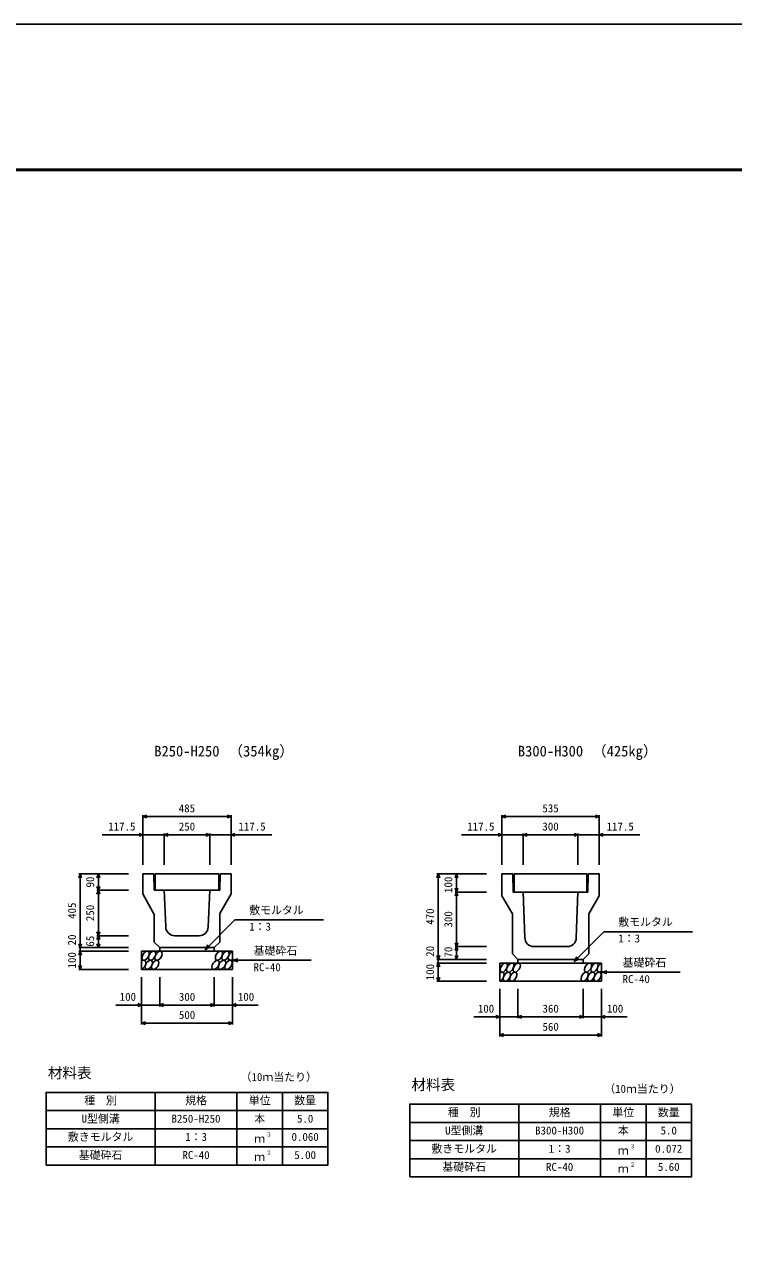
# Model space of a CAD drawing. Units: millimetres, scale not verified. Extents: x -33600 to 33600, y -11880 to 11880.
# Drawn here: x 3809 to 7712, y 5215 to 11880 of the extents above; entities that cross this region are included whole.
import ezdxf
from ezdxf.enums import TextEntityAlignment as Align

# ---------------------------------------------------------------- set-up
doc = ezdxf.new("R2010")
doc.units = ezdxf.units.MM
doc.header["$LTSCALE"] = 40
for name, color, linetype, lineweight in [('0-0_DIM', 7, 'Continuous', 25), ('0-1_Defpoints', 5, 'Continuous', 25), ('0-2_HATCH', 6, 'Continuous', 25), ('0-3_HYO', 3, 'Continuous', 25), ('0-4_HYO2', 4, 'Continuous', 25), ('0-5_OUTLINE', 3, 'Continuous', 25), ('0-6_TXT', 7, 'Continuous', 25), ('0-7_WAKU', 3, 'Continuous', 25)]:
    doc.layers.add(name, color=color, linetype=linetype, lineweight=lineweight)
doc.styles.add('ＭＳ ゴシック', font='')
doc.styles.get('ＭＳ ゴシック').set_extended_font_data('MS Gothic')

msp = doc.modelspace()

# ---------------------------------------------------------------- linework, layer by layer
at = {"layer": '0-0_DIM'}
for p, q in [((4461.5, 7532.48), (4461.5, 7259.98)), ((4946.5, 7532.48), (4946.5, 7259.98)), ((6436.5, 7532.48), (6436.5, 7259.98)), ((6971.5, 7532.48), (6971.5, 7259.98)), ((4946.5, 7524.98), (4461.5, 7524.98)), ((6971.5, 7524.98), (6436.5, 7524.98)), ((4238.12, 7424.98), (4461.5, 7424.98)), ((4579, 7424.98), (4461.5, 7424.98)), ((4579, 7432.48), (4579, 7259.98)), ((4579, 7424.98), (4829, 7424.98)), ((4829, 7432.48), (4829, 7259.98)), ((4829, 7424.98), (4946.5, 7424.98)), ((5169.87, 7424.98), (4946.5, 7424.98)), ((6213.12, 7424.98), (6436.5, 7424.98)), ((6554, 7424.98), (6436.5, 7424.98)), ((6554, 7432.48), (6554, 7259.98)), ((6554, 7424.98), (6854, 7424.98)), ((6854, 7432.48), (6854, 7259.98)), ((6854, 7424.98), (6971.5, 7424.98)), ((7194.87, 7424.98), (6971.5, 7424.98)), ((4109, 7209.98), (4381.5, 7209.98)), ((4116.5, 7209.98), (4116.5, 6804.98)), ((4216.5, 7209.98), (4216.5, 7119.98)), ((6079, 7209.98), (6351.5, 7209.98)), ((6086.5, 7209.98), (6086.5, 6739.98)), ((6186.5, 7209.98), (6186.5, 7109.98)), ((4209, 7119.98), (4381.5, 7119.98)), ((4216.5, 7119.98), (4216.5, 6869.98)), ((6179, 7109.98), (6351.5, 7109.98)), ((6186.5, 7109.98), (6186.5, 6809.98)), ((4967.02, 6956.79), (4803.36, 6793.14)), ((4967.02, 6956.79), (5454.95, 6956.79)), ((4209, 6869.98), (4381.5, 6869.98)), ((4216.5, 6869.98), (4216.5, 6804.98)), ((6997.02, 6891.79), (6833.36, 6728.14)), ((6997.02, 6891.79), (7484.95, 6891.79)), ((4109, 6804.98), (4381.5, 6804.98)), ((4803.36, 6793.14), (4818.36, 6819.12)), ((4803.36, 6793.14), (4829.34, 6808.14)), ((6179, 6809.98), (6351.5, 6809.98)), ((6186.5, 6809.98), (6186.5, 6739.98)), ((4109, 6784.98), (4381.5, 6784.98)), ((4954, 6734.98), (4982.97, 6742.75)), ((4954, 6734.98), (5387.31, 6734.98)), ((4954, 6734.98), (4982.97, 6727.22)), ((6079, 6739.98), (6351.5, 6739.98)), ((6833.36, 6728.14), (6848.36, 6754.12)), ((6833.36, 6728.14), (6859.34, 6743.14)), ((4109, 6684.98), (4381.5, 6684.98)), ((6079, 6719.98), (6351.5, 6719.98)), ((6984, 6669.98), (7012.97, 6677.75)), ((6984, 6669.98), (7417.31, 6669.98)), ((6984, 6669.98), (7012.97, 6662.22)), ((4454, 6381.56), (4454, 6642.92)), ((4554, 6481.56), (4554, 6642.92)), ((4854, 6481.56), (4854, 6642.92)), ((4954, 6381.56), (4954, 6642.92)), ((6079, 6619.98), (6351.5, 6619.98)), ((6424, 6316.56), (6424, 6577.92)), ((6524, 6416.56), (6524, 6577.92)), ((6884, 6416.56), (6884, 6577.92)), ((6984, 6316.56), (6984, 6577.92)), ((4454, 6489.06), (4312.2, 6489.06)), ((4454, 6489.06), (4554, 6489.06)), ((4554, 6489.06), (4854, 6489.06)), ((4954, 6489.06), (4854, 6489.06)), ((4954, 6489.06), (5095.79, 6489.06)), ((6424, 6424.06), (6282.2, 6424.06)), ((6424, 6424.06), (6524, 6424.06)), ((6524, 6424.06), (6884, 6424.06)), ((6984, 6424.06), (6884, 6424.06)), ((6984, 6424.06), (7125.79, 6424.06)), ((4454, 6389.06), (4954, 6389.06)), ((6424, 6324.06), (6984, 6324.06))]:
    msp.add_line(p, q, dxfattribs=at)
for points in [[(4482.64, 7517.29), (4461.5, 7524.98), (4482.64, 7532.68)], [(4925.35, 7532.68), (4946.5, 7524.98), (4925.35, 7517.29)], [(6457.64, 7517.29), (6436.5, 7524.98), (6457.64, 7532.68)], [(6950.35, 7532.68), (6971.5, 7524.98), (6950.35, 7517.29)], [(4440.35, 7432.68), (4461.5, 7424.98), (4440.35, 7417.29)], [(4600.14, 7417.29), (4579, 7424.98), (4600.14, 7432.68)], [(4807.85, 7432.68), (4829, 7424.98), (4807.85, 7417.29)], [(4967.64, 7432.68), (4946.5, 7424.98), (4967.64, 7417.29)], [(6415.35, 7432.68), (6436.5, 7424.98), (6415.35, 7417.29)], [(6575.14, 7417.29), (6554, 7424.98), (6575.14, 7432.68)], [(6832.85, 7432.68), (6854, 7424.98), (6832.85, 7417.29)], [(6992.64, 7432.68), (6971.5, 7424.98), (6992.64, 7417.29)], [(4108.8, 7188.84), (4116.5, 7209.98), (4124.19, 7188.84)], [(4208.8, 7188.84), (4216.5, 7209.98), (4224.19, 7188.84)], [(6078.8, 7188.84), (6086.5, 7209.98), (6094.19, 7188.84)], [(6178.8, 7188.84), (6186.5, 7209.98), (6194.19, 7188.84)], [(4224.19, 7141.13), (4216.5, 7119.98), (4208.8, 7141.13)], [(4208.8, 7098.84), (4216.5, 7119.98), (4224.19, 7098.84)], [(6194.19, 7131.13), (6186.5, 7109.98), (6178.8, 7131.13)], [(6178.8, 7088.84), (6186.5, 7109.98), (6194.19, 7088.84)], [(4224.19, 6891.13), (4216.5, 6869.98), (4208.8, 6891.13)], [(4208.8, 6848.84), (4216.5, 6869.98), (4224.19, 6848.84)], [(4124.19, 6826.13), (4116.5, 6804.98), (4108.8, 6826.13)], [(4116.5, 6804.98), (4116.5, 6784.98), (4116.5, 6684.98)], [(4224.19, 6826.13), (4216.5, 6804.98), (4208.8, 6826.13)], [(6194.19, 6831.13), (6186.5, 6809.98), (6178.8, 6831.13)], [(6178.8, 6788.84), (6186.5, 6809.98), (6194.19, 6788.84)], [(4124.19, 6763.84), (4116.5, 6784.98), (4108.8, 6763.84)], [(6094.19, 6761.13), (6086.5, 6739.98), (6078.8, 6761.13)], [(6086.5, 6739.98), (6086.5, 6719.98), (6086.5, 6619.98)], [(6194.19, 6761.13), (6186.5, 6739.98), (6178.8, 6761.13)], [(4124.19, 6706.13), (4116.5, 6684.98), (4108.8, 6706.13)], [(6094.19, 6698.84), (6086.5, 6719.98), (6078.8, 6698.84)], [(6094.19, 6641.13), (6086.5, 6619.98), (6078.8, 6641.13)], [(4432.85, 6496.75), (4454, 6489.06), (4432.85, 6481.36)], [(4575.14, 6481.36), (4554, 6489.06), (4575.14, 6496.75)], [(4832.85, 6496.75), (4854, 6489.06), (4832.85, 6481.36)], [(4975.14, 6496.75), (4954, 6489.06), (4975.14, 6481.36)], [(6402.85, 6431.75), (6424, 6424.06), (6402.85, 6416.36)], [(6545.14, 6416.36), (6524, 6424.06), (6545.14, 6431.75)], [(6862.85, 6431.75), (6884, 6424.06), (6862.85, 6416.36)], [(7005.14, 6431.75), (6984, 6424.06), (7005.14, 6416.36)], [(4475.14, 6381.36), (4454, 6389.06), (4475.14, 6396.75)], [(4932.85, 6396.75), (4954, 6389.06), (4932.85, 6381.36)], [(6445.14, 6316.36), (6424, 6324.06), (6445.14, 6331.75)], [(6962.85, 6331.75), (6984, 6324.06), (6962.85, 6316.36)]]:
    msp.add_lwpolyline(points, dxfattribs=at)
at = {"layer": '0-1_Defpoints'}
msp.add_lwpolyline([(0, -11880), (33600, -11880), (33600, 11880), (0, 11880)], close=True, dxfattribs=at)
at = {"layer": '0-2_HATCH'}
for points in [[(4529, 7119.98), (4879, 7119.98), (4879, 7209.98), (4529, 7209.98)], [(6504, 7109.98), (6904, 7109.98), (6904, 7209.98), (6504, 7209.98)]]:
    msp.add_lwpolyline(points, close=True, dxfattribs=at)
for centre, start_param, end_param in [((4458.29, 6709.99), 3.7419964, 7.318141), ((4951, 6759.98), 0.6666252, 4.1103269), ((6428.29, 6644.99), 3.7419964, 7.318141), ((6981, 6694.98), 0.6666252, 4.1103269)]:
    msp.add_ellipse(centre, major_axis=(14.54, 23.54), ratio=0.5792, start_param=start_param, end_param=end_param, dxfattribs=at)
for centre in [(4476.89, 6759.98), (4493.77, 6709.99), (4512.36, 6759.98), (4529.25, 6709.99), (4547.84, 6759.98), (4861.45, 6709.99), (4880.04, 6759.98), (4896.93, 6709.99), (4915.52, 6759.98), (4932.4, 6709.99), (6446.89, 6694.98), (6463.77, 6644.99), (6482.36, 6694.98), (6499.25, 6644.99), (6517.84, 6694.98), (6891.45, 6644.99), (6910.04, 6694.98), (6926.93, 6644.99), (6945.52, 6694.98), (6962.4, 6644.99)]:
    msp.add_ellipse(centre, major_axis=(14.54, 23.54), ratio=0.5792, dxfattribs=at)
at = {"layer": '0-3_HYO'}
for p, q in [((4529, 6009.11), (4529, 5609.11)), ((4979, 6009.11), (4979, 5609.11)), ((5229, 6009.11), (5229, 5609.11)), ((6529, 5944.11), (6529, 5544.11)), ((6979, 5944.11), (6979, 5544.11)), ((7229, 5944.11), (7229, 5544.11)), ((3929, 5909.11), (5479, 5909.11)), ((5929, 5844.11), (7479, 5844.11))]:
    msp.add_line(p, q, dxfattribs=at)
for points in [[(3929, 5609.11), (5479, 5609.11), (5479, 6009.11), (3929, 6009.11)], [(5929, 5544.11), (7479, 5544.11), (7479, 5944.11), (5929, 5944.11)]]:
    msp.add_lwpolyline(points, close=True, dxfattribs=at)
at = {"layer": '0-4_HYO2'}
for p, q in [((3929, 5809.11), (5479, 5809.11)), ((5929, 5744.11), (7479, 5744.11)), ((3929, 5709.11), (5479, 5709.11)), ((5929, 5644.11), (7479, 5644.11))]:
    msp.add_line(p, q, dxfattribs=at)
at = {"layer": '0-5_OUTLINE'}
for p, q in [((4461.5, 7209.98), (4461.5, 7099.98)), ((4886.5, 7209.98), (4884, 7119.98)), ((6436.5, 7209.98), (6436.5, 7089.98)), ((6496.5, 7209.98), (6436.5, 7209.98)), ((6496.5, 7209.98), (6499, 7109.98)), ((6911.5, 7209.98), (6909, 7109.98)), ((4461.5, 7099.98), (4524, 6987.48)), ((4579, 7119.98), (4524, 7119.98)), ((4579, 7119.98), (4587.08, 6917.99)), ((4829, 7119.98), (4820.92, 6917.99)), ((4829, 7119.98), (4884, 7119.98)), ((6436.5, 7089.98), (6494, 6989.98)), ((6554, 7109.98), (6499, 7109.98)), ((6554, 7109.98), (6562.38, 6858.32)), ((6854, 7109.98), (6845.61, 6858.32)), ((6854, 7109.98), (6909, 7109.98)), ((6971.5, 7089.98), (6914, 6989.98)), ((4884, 6834.98), (4884, 6991.98)), ((6494, 6989.98), (6494, 6769.98)), ((6914, 6989.98), (6914, 6769.98)), ((4770.96, 6869.98), (4637.04, 6869.98)), ((4854, 6804.98), (4554, 6804.98)), ((4554, 6784.98), (4554, 6804.98)), ((4854, 6804.98), (4884, 6834.98)), ((4854, 6784.98), (4854, 6804.98)), ((6612.36, 6809.98), (6795.63, 6809.98)), ((4954, 6784.98), (4454, 6784.98)), ((4454, 6784.98), (4454, 6684.98)), ((4954, 6784.98), (4954, 6684.98)), ((6524, 6739.98), (6494, 6769.98)), ((6524, 6739.98), (6884, 6739.98)), ((6524, 6719.98), (6524, 6739.98)), ((6884, 6739.98), (6914, 6769.98)), ((6884, 6719.98), (6884, 6739.98)), ((4954, 6684.98), (4454, 6684.98)), ((6984, 6719.98), (6424, 6719.98)), ((6424, 6719.98), (6424, 6619.98)), ((6984, 6719.98), (6984, 6619.98)), ((6984, 6619.98), (6424, 6619.98))]:
    msp.add_line(p, q, dxfattribs=at)
for points in [[(4461.5, 7209.98), (4521.5, 7209.98), (4524, 7119.98)], [(4886.5, 7209.98), (4946.5, 7209.98), (4946.5, 7099.98), (4884, 6991.98)], [(6911.5, 7209.98), (6971.5, 7209.98), (6971.5, 7089.98)], [(4554, 6804.98), (4524, 6834.98), (4524, 6987.48)]]:
    msp.add_lwpolyline(points, dxfattribs=at)
for centre, start, end in [((4637.04, 6919.98), 182.29061, 270), ((4770.96, 6919.98), 270, 357.70939), ((6612.36, 6859.98), 181.90915, 270), ((6795.63, 6859.98), 270, 358.09085)]:
    msp.add_arc(centre, 50, start, end, dxfattribs=at)
at = {"layer": '0-7_WAKU', "lineweight": 50}
msp.add_lwpolyline([(800, -11080), (32800, -11080), (32800, 11080), (800, 11080)], close=True, dxfattribs=at)

# ---------------------------------------------------------------- texts
at = {"layer": '0-0_DIM', "style": 'ＭＳ ゴシック'}
for s, p in [('485', (4659, 7534.98)), ('535', (6659, 7534.98)), ('117.5', (4270.89, 7434.98)), ('250', (4659, 7434.98)), ('117.5', (4987.1, 7434.98)), ('117.5', (6245.89, 7434.98)), ('300', (6659, 7434.98)), ('117.5', (7012.1, 7434.98)), ('敷モルタル', (5046.39, 6975.53)), ('1：3', (5046.39, 6884.84)), ('敷モルタル', (7076.39, 6910.53)), ('1：3', (7076.39, 6819.84)), ('基礎砕石', (5070.32, 6752.16)), ('基礎砕石', (7100.32, 6687.16)), ('RC-40', (5070.32, 6661.47)), ('RC-40', (7100.32, 6596.47)), ('100', (4334, 6499.06)), ('300', (4659.53, 6499.06)), ('100', (4984, 6499.06)), ('100', (6304, 6434.06)), ('360', (6659.53, 6434.06)), ('100', (7014, 6434.06)), ('500', (4659.53, 6399.06)), ('560', (6659.53, 6334.06))]:
    msp.add_text(s, height=43.99, dxfattribs=at).set_placement(p, align=Align.BOTTOM_LEFT)
for s, p in [('90', (4206.5, 7134.98)), ('100', (6176.5, 7104.98)), ('405', (4106.5, 6962.48)), ('250', (4206.5, 6949.98)), ('470', (6076.5, 6929.98)), ('300', (6176.5, 6914.98)), ('20', (4106.5, 6816.8)), ('65', (4206.5, 6809.98)), ('20', (6076.5, 6754.3)), ('70', (6176.5, 6749.98)), ('100', (4106.5, 6689.98)), ('100', (6076.5, 6624.98))]:
    msp.add_text(s, height=43.99, rotation=90, dxfattribs=at).set_placement(p, align=Align.BOTTOM_LEFT)
at = {"layer": '0-6_TXT', "style": 'ＭＳ ゴシック'}
for s, height, p in [('B250-H250', 58.65, (4524, 7837.71)), ('（354kg）', 58.65, (4932.37, 7837.71)), ('B300-H300', 58.65, (6524, 7837.71)), ('（425kg）', 58.65, (6932.37, 7837.71)), ('材料表', 58.65, (3939, 6069.11)), ('（10ｍ当たり）', 43.99, (4998.99, 6058.11)), ('材料表', 58.65, (5939, 6004.11)), ('（10ｍ当たり）', 43.99, (6998.99, 5993.11)), ('種\u3000別', 43.99, (4139, 5929.11)), ('規格', 43.99, (4694, 5929.11)), ('単位', 43.99, (5044, 5929.11)), ('数量', 43.99, (5294, 5929.11)), ('U型側溝', 43.99, (4124, 5829.11)), ('B250-H250', 43.99, (4619, 5829.11)), ('本', 43.99, (5074, 5829.11)), ('5.0', 43.99, (5309, 5829.11)), ('種\u3000別', 43.99, (6139, 5864.11)), ('規格', 43.99, (6694, 5864.11)), ('単位', 43.99, (7044, 5864.11)), ('数量', 43.99, (7294, 5864.11)), ('U型側溝', 43.99, (6124, 5764.11)), ('B300-H300', 43.99, (6619, 5764.11)), ('本', 43.99, (7074, 5764.11)), ('5.0', 43.99, (7309, 5764.11)), ('敷きモルタル', 43.99, (4049, 5729.11)), ('1：3', 43.99, (4694, 5729.11)), ('ｍ', 43.99, (5074, 5719.11)), ('３', 21.99, (5139.54, 5759.48)), ('0.060', 43.99, (5279, 5729.11)), ('基礎砕石', 43.99, (4109, 5629.11)), ('RC-40', 43.99, (4679, 5629.11)), ('ｍ', 43.99, (5074, 5619.11)), ('２', 21.99, (5139.54, 5659.48)), ('5.00', 43.99, (5294, 5629.11)), ('敷きモルタル', 43.99, (6049, 5664.11)), ('1：3', 43.99, (6694, 5664.11)), ('ｍ', 43.99, (7074, 5654.11)), ('３', 21.99, (7139.54, 5694.48)), ('0.072', 43.99, (7279, 5664.11)), ('基礎砕石', 43.99, (6109, 5564.11)), ('RC-40', 43.99, (6679, 5564.11)), ('ｍ', 43.99, (7074, 5554.11)), ('２', 21.99, (7139.54, 5594.48)), ('5.60', 43.99, (7294, 5564.11))]:
    msp.add_text(s, height=height, dxfattribs=at).set_placement(p, align=Align.BOTTOM_LEFT)

doc.saveas('drawing.dxf')
